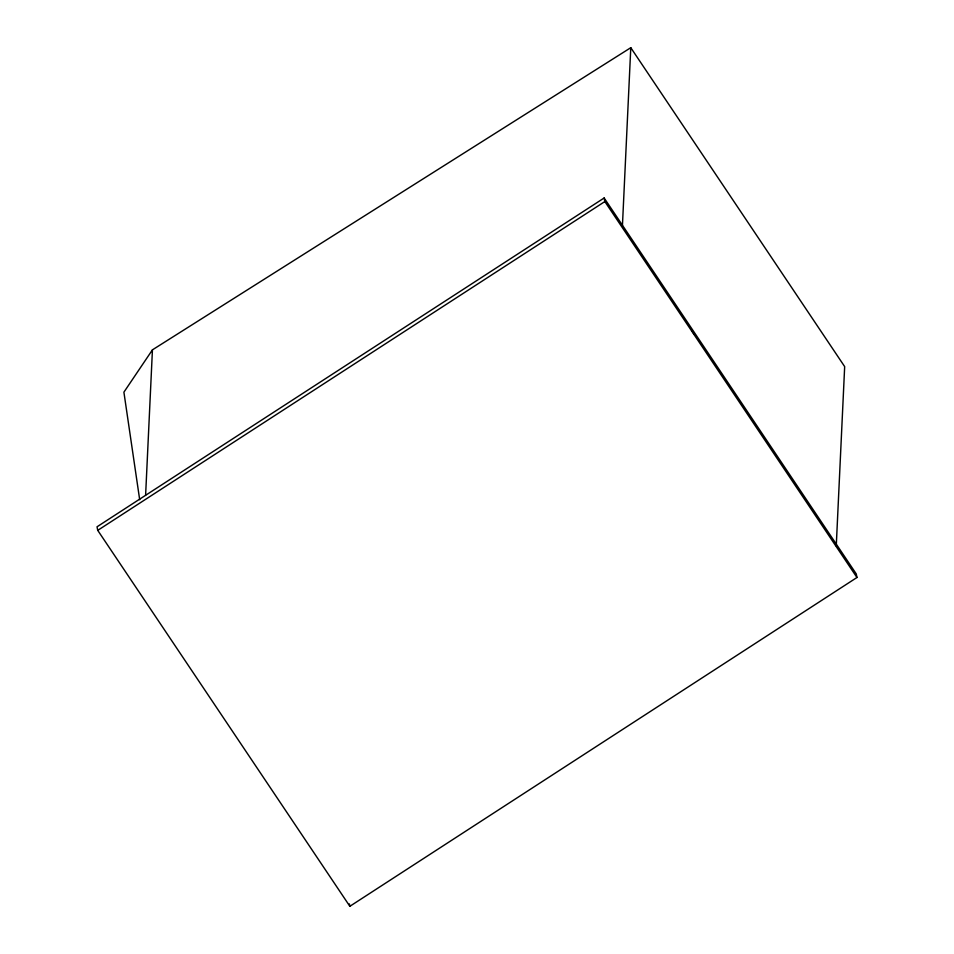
<?xml version="1.0" encoding="UTF-8"?>
<svg xmlns="http://www.w3.org/2000/svg" width="954" height="954" viewBox="0 0 954 954"><rect width="100%" height="100%" fill="white"/><g stroke="black" fill="none" stroke-linecap="round" stroke-linejoin="round"><path stroke-width="1.43" d="M145.616 495.102L152.437 349.844L630.785 47.7L844.672 366.61L836.253 545.962M622.437 225.573L630.785 47.7M152.437 349.844L123.901 392.177L139.689 499.729M604.144 197.991L97.034 526.799L97.737 530.364L349.856 906.3L856.966 577.492L856.263 573.926L604.144 197.991L604.848 201.556L856.966 577.492M97.737 530.364L604.848 201.556M692.008 330.883L694.488 334.592M349.391 903.915L349.856 906.3"/></g></svg>
